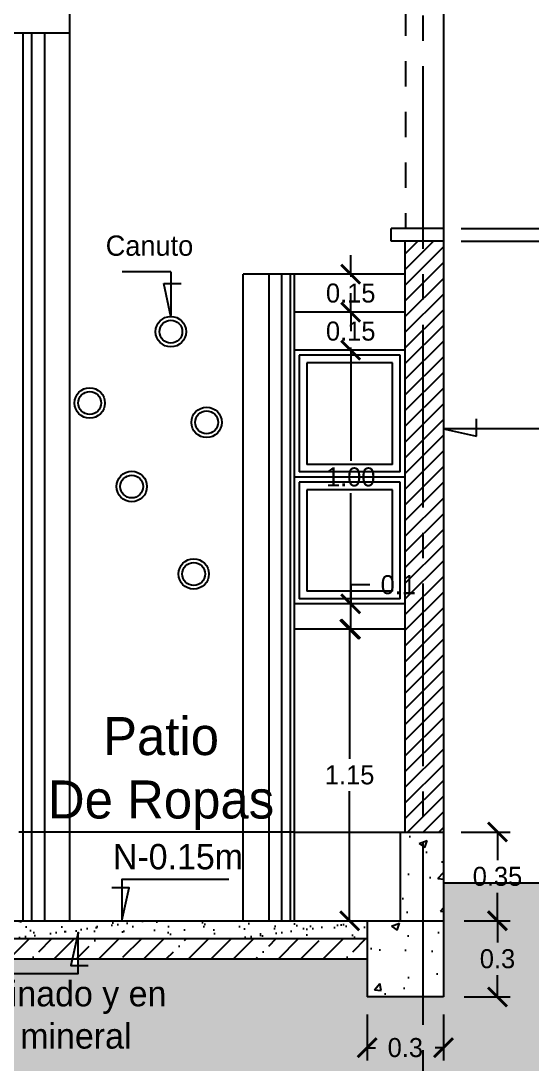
# Model space of a CAD drawing. Extents: x 132.5 to 215, y 54.5 to 129.7.
# Drawn here: x 207.049 to 209.064, y 109.598 to 113.712 of the extents above; entities that cross this region are included whole.
import ezdxf

# ---------------------------------------------------------------- set-up
doc = ezdxf.new("R2010")
doc.units = 0
doc.header["$LTSCALE"] = 0.06
doc.header["$MEASUREMENT"] = 0
doc.header["$PDMODE"] = 34
doc.header["$PDSIZE"] = -5
doc.linetypes.add('ACAD_ISO02W100', pattern=[15, 12, -3])
doc.linetypes.add('ACAD_ISO04W100', pattern=[30.5, 24, -3, 0.5, -3])
doc.layers.get('0').update_dxf_attribs({"linetype": 'CONTINUOUS'})
doc.layers.get('DEFPOINTS').update_dxf_attribs({"linetype": 'CONTINUOUS'})
for name, color, linetype in [('COTAS', 7, 'CONTINUOUS'), ('EJES', 1, 'ACAD_ISO04W100'), ('L005', 46, 'CONTINUOUS'), ('L01', 21, 'CONTINUOUS'), ('L02', 2, 'CONTINUOUS'), ('L03', 6, 'CONTINUOUS'), ('L05', 3, 'CONTINUOUS'), ('L07', 20, 'CONTINUOUS'), ('PROY', 9, 'ACAD_ISO02W100')]:
    doc.layers.add(name, color=color, linetype=linetype)
doc.styles.add('STYLE3', font='stylu.ttf')
doc.dimstyles.new('ISO-25', dxfattribs={"dimtxt": 0.075, "dimasz": 0.075, "dimexe": 0.05, "dimexo": 0.07, "dimgap": 0.025, "dimtad": 0, "dimtih": 1, "dimtoh": 1, "dimdsep": 46, "dimtxsty": 'STYLE3', "dimblk1": 'ARCHTICK', "dimblk2": 'ARCHTICK', "dimsah": 1, "dimcen": 1, "dimadec": 0, "dimazin": 0, "dimtfac": 1, "dimtmove": 1, "dimatfit": 3, "dimldrblk": 'ARCHTICK', "dimfxl": 1, "dimtolj": 1, "dimtzin": 0, "dimarcsym": 0})

# ---------------------------------------------------------------- blocks, each defined once
blk = doc.blocks.new('_ARCHTICK')
at = {"color": 0, "linetype": 'ByBlock', "const_width": 0.15}
blk.add_lwpolyline([(-0.5, -0.5), (0.5, 0.5)], dxfattribs=at)
blk = doc.blocks.new('*D146')
at = {"color": 0, "linetype": 'ByBlock'}
for p, q in [((160.6038, 120.2696), (162.192, 120.2696)), ((162.142, 120.2696), (162.142, 117.789)), ((162.142, 115.1796), (162.142, 117.6602)), ((160.6038, 115.1796), (162.192, 115.1796))]:
    blk.add_line(p, q, dxfattribs=at)
at = {"layer": 'DEFPOINTS', "color": 0, "linetype": 'ByBlock'}
for p in [(160.5338, 120.2696), (162.142, 120.2696), (160.5338, 115.1796)]:
    blk.add_point(p, dxfattribs=at)
at = {"color": 0, "linetype": 'ByBlock', "xscale": 0.075, "yscale": 0.075, "zscale": 0.075}
for p, rotation in [((162.142, 120.2696), 90), ((162.142, 115.1796), 270)]:
    blk.add_blockref('_ARCHTICK', p, dxfattribs=dict(at, rotation=rotation))
at = {"color": 0, "linetype": 'ByBlock', "insert": (162.142, 117.7246), "char_height": 0.075, "attachment_point": 5, "style": 'STYLE3'}
blk.add_mtext('\\A1;5.09', dxfattribs=at)
blk = doc.blocks.new('*D144')
at = {"color": 0, "linetype": 'ByBlock'}
for p, q in [((160.6038, 117.7096), (161.3332, 117.7096)), ((161.2832, 117.7096), (161.2832, 116.5087)), ((161.2832, 115.1796), (161.2832, 116.3805))]:
    blk.add_line(p, q, dxfattribs=at)
at = {"layer": 'DEFPOINTS', "color": 0, "linetype": 'ByBlock'}
for p in [(160.5338, 117.7096), (161.2832, 117.7096), (160.5338, 115.1796)]:
    blk.add_point(p, dxfattribs=at)
at = {"color": 0, "linetype": 'ByBlock', "xscale": 0.075, "yscale": 0.075, "zscale": 0.075}
for p, rotation in [((161.2832, 117.7096), 90), ((161.2832, 115.1796), 270)]:
    blk.add_blockref('_ARCHTICK', p, dxfattribs=dict(at, rotation=rotation))
at = {"color": 0, "linetype": 'ByBlock', "insert": (161.2832, 116.4446), "char_height": 0.075, "attachment_point": 5, "style": 'STYLE3'}
blk.add_mtext('\\A1;2.53', dxfattribs=at)
blk = doc.blocks.new('*D130')
at = {"color": 0, "linetype": 'ByBlock'}
for p, q in [((160.1642, 116.1796), (160.1642, 115.6687)), ((160.2342, 116.1796), (160.2142, 116.1796)), ((160.1642, 115.0296), (160.1642, 115.5405)), ((160.0942, 115.0296), (160.1142, 115.0296))]:
    blk.add_line(p, q, dxfattribs=at)
at = {"layer": 'DEFPOINTS', "color": 0, "linetype": 'ByBlock'}
for p in [(160.1642, 116.1796), (160.1642, 115.0296), (160.1642, 115.0296)]:
    blk.add_point(p, dxfattribs=at)
at = {"color": 0, "linetype": 'ByBlock', "xscale": 0.075, "yscale": 0.075, "zscale": 0.075}
for p, rotation in [((160.1642, 116.1796), 90), ((160.1642, 115.0296), 270)]:
    blk.add_blockref('_ARCHTICK', p, dxfattribs=dict(at, rotation=rotation))
at = {"color": 0, "linetype": 'ByBlock', "insert": (160.1642, 115.6046), "char_height": 0.075, "attachment_point": 5, "style": 'STYLE3'}
blk.add_mtext('\\A1;1.15', dxfattribs=at)
blk = doc.blocks.new('*D131')
at = {"color": 0, "linetype": 'ByBlock'}
for p, q in [((160.2338, 114.6596), (160.2338, 114.4793)), ((160.5338, 114.6596), (160.5338, 114.4793)), ((160.2338, 114.5293), (160.2659, 114.5293)), ((160.5338, 114.5293), (160.5017, 114.5293))]:
    blk.add_line(p, q, dxfattribs=at)
at = {"layer": 'DEFPOINTS', "color": 0, "linetype": 'ByBlock'}
for p in [(160.2338, 114.7296), (160.5338, 114.7296), (160.2338, 114.5293)]:
    blk.add_point(p, dxfattribs=at)
at = {"color": 0, "linetype": 'ByBlock', "xscale": 0.075, "yscale": 0.075, "zscale": 0.075, "rotation": 180}
blk.add_blockref('_ARCHTICK', (160.2338, 114.5293), dxfattribs=at)
at = {"color": 0, "linetype": 'ByBlock', "xscale": 0.075, "yscale": 0.075, "zscale": 0.075}
blk.add_blockref('_ARCHTICK', (160.5338, 114.5293), dxfattribs=at)
at = {"color": 0, "linetype": 'ByBlock', "insert": (160.3838, 114.5293), "char_height": 0.075, "attachment_point": 5, "style": 'STYLE3'}
blk.add_mtext('\\A1;0.3', dxfattribs=at)
blk = doc.blocks.new('*D129')
at = {"color": 0, "linetype": 'ByBlock'}
for p, q in [((160.6038, 115.3796), (160.797, 115.3796)), ((160.747, 115.3796), (160.747, 115.269)), ((160.747, 115.0296), (160.747, 115.1402))]:
    blk.add_line(p, q, dxfattribs=at)
at = {"layer": 'DEFPOINTS', "color": 0, "linetype": 'ByBlock'}
for p in [(160.5338, 115.3796), (160.747, 115.3796), (160.5454, 115.0296)]:
    blk.add_point(p, dxfattribs=at)
at = {"color": 0, "linetype": 'ByBlock', "xscale": 0.075, "yscale": 0.075, "zscale": 0.075}
for p, rotation in [((160.747, 115.3796), 90), ((160.747, 115.0296), 270)]:
    blk.add_blockref('_ARCHTICK', p, dxfattribs=dict(at, rotation=rotation))
at = {"color": 0, "linetype": 'ByBlock', "insert": (160.747, 115.2046), "char_height": 0.075, "attachment_point": 5, "style": 'STYLE3'}
blk.add_mtext('\\A1;0.35', dxfattribs=at)
blk = doc.blocks.new('*D128')
at = {"color": 0, "linetype": 'ByBlock'}
for p, q in [((160.6154, 115.0296), (160.797, 115.0296)), ((160.747, 115.0296), (160.747, 114.9437)), ((160.747, 114.7296), (160.747, 114.8155)), ((160.6154, 114.7296), (160.797, 114.7296))]:
    blk.add_line(p, q, dxfattribs=at)
at = {"layer": 'DEFPOINTS', "color": 0, "linetype": 'ByBlock'}
for p in [(160.5454, 115.0296), (160.747, 115.0296), (160.5454, 114.7296)]:
    blk.add_point(p, dxfattribs=at)
at = {"color": 0, "linetype": 'ByBlock', "xscale": 0.075, "yscale": 0.075, "zscale": 0.075}
for p, rotation in [((160.747, 115.0296), 90), ((160.747, 114.7296), 270)]:
    blk.add_blockref('_ARCHTICK', p, dxfattribs=dict(at, rotation=rotation))
at = {"color": 0, "linetype": 'ByBlock', "insert": (160.747, 114.8796), "char_height": 0.075, "attachment_point": 5, "style": 'STYLE3'}
blk.add_mtext('\\A1;0.3', dxfattribs=at)
blk = doc.blocks.new('*D145')
at = {"color": 0, "linetype": 'ByBlock'}
for p, q in [((161.2832, 117.7596), (161.2832, 117.8346)), ((161.2832, 117.7346), (161.4977, 117.7989)), ((161.4977, 117.7989), (161.5477, 117.7989)), ((160.6038, 117.7596), (161.3332, 117.7596)), ((161.2832, 117.7096), (161.2832, 117.7596)), ((161.2832, 117.7096), (161.2832, 117.7596)), ((161.2832, 117.7096), (161.2832, 117.6346))]:
    blk.add_line(p, q, dxfattribs=at)
at = {"layer": 'DEFPOINTS', "color": 0, "linetype": 'ByBlock'}
for p in [(160.5338, 117.7596), (161.2832, 117.7596), (160.5338, 117.7096)]:
    blk.add_point(p, dxfattribs=at)
at = {"color": 0, "linetype": 'ByBlock', "xscale": 0.075, "yscale": 0.075, "zscale": 0.075}
for p, rotation in [((161.2832, 117.7596), 270), ((161.2832, 117.7096), 90)]:
    blk.add_blockref('_ARCHTICK', p, dxfattribs=dict(at, rotation=rotation))
at = {"color": 0, "linetype": 'ByBlock', "insert": (161.5727, 117.7989), "char_height": 0.075, "attachment_point": 4, "style": 'STYLE3'}
blk.add_mtext('\\A1;0.05', dxfattribs=at)
blk = doc.blocks.new('*D117')
at = {"color": 0, "linetype": 'ByBlock'}
for p, q in [((160.1685, 117.2796), (160.1685, 116.8434)), ((160.2342, 117.2796), (160.2185, 117.2796)), ((160.1685, 116.2796), (160.1685, 116.7157))]:
    blk.add_line(p, q, dxfattribs=at)
at = {"layer": 'DEFPOINTS', "color": 0, "linetype": 'ByBlock'}
for p in [(160.1642, 117.2796), (160.1685, 117.2796), (160.1642, 116.2796)]:
    blk.add_point(p, dxfattribs=at)
at = {"color": 0, "linetype": 'ByBlock', "xscale": 0.075, "yscale": 0.075, "zscale": 0.075}
for p, rotation in [((160.1685, 117.2796), 90), ((160.1685, 116.2796), 270)]:
    blk.add_blockref('_ARCHTICK', p, dxfattribs=dict(at, rotation=rotation))
at = {"color": 0, "linetype": 'ByBlock', "insert": (160.1685, 116.7796), "char_height": 0.075, "attachment_point": 5, "style": 'STYLE3'}
blk.add_mtext('\\A1;1.00', dxfattribs=at)
blk = doc.blocks.new('*D119')
at = {"color": 0, "linetype": 'ByBlock'}
for p, q in [((160.1685, 117.5796), (160.1685, 117.6546)), ((160.1685, 117.5796), (160.1685, 117.569)), ((160.2342, 117.5796), (160.2185, 117.5796)), ((160.1685, 117.4296), (160.1685, 117.4402)), ((160.1685, 117.4296), (160.1685, 117.3546))]:
    blk.add_line(p, q, dxfattribs=at)
at = {"layer": 'DEFPOINTS', "color": 0, "linetype": 'ByBlock'}
for p in [(160.1642, 117.5796), (160.1685, 117.5796), (160.1642, 117.4296)]:
    blk.add_point(p, dxfattribs=at)
at = {"color": 0, "linetype": 'ByBlock', "xscale": 0.075, "yscale": 0.075, "zscale": 0.075}
for p, rotation in [((160.1685, 117.5796), 270), ((160.1685, 117.4296), 90)]:
    blk.add_blockref('_ARCHTICK', p, dxfattribs=dict(at, rotation=rotation))
at = {"color": 0, "linetype": 'ByBlock', "insert": (160.1685, 117.5046), "char_height": 0.075, "attachment_point": 5, "style": 'STYLE3'}
blk.add_mtext('\\A1;0.15', dxfattribs=at)
blk = doc.blocks.new('*D118')
at = {"color": 0, "linetype": 'ByBlock'}
for p, q in [((160.1685, 117.4296), (160.1685, 117.5046)), ((160.1685, 117.4296), (160.1685, 117.419)), ((160.2342, 117.4296), (160.2185, 117.4296)), ((160.1685, 117.2796), (160.1685, 117.2902)), ((160.1685, 117.2796), (160.1685, 117.2046))]:
    blk.add_line(p, q, dxfattribs=at)
at = {"layer": 'DEFPOINTS', "color": 0, "linetype": 'ByBlock'}
for p in [(160.1642, 117.4296), (160.1685, 117.4296), (160.1642, 117.2796)]:
    blk.add_point(p, dxfattribs=at)
at = {"color": 0, "linetype": 'ByBlock', "xscale": 0.075, "yscale": 0.075, "zscale": 0.075}
for p, rotation in [((160.1685, 117.4296), 270), ((160.1685, 117.2796), 90)]:
    blk.add_blockref('_ARCHTICK', p, dxfattribs=dict(at, rotation=rotation))
at = {"color": 0, "linetype": 'ByBlock', "insert": (160.1685, 117.3546), "char_height": 0.075, "attachment_point": 5, "style": 'STYLE3'}
blk.add_mtext('\\A1;0.15', dxfattribs=at)
blk = doc.blocks.new('*D116')
at = {"color": 0, "linetype": 'ByBlock'}
for p, q in [((160.2435, 116.3546), (160.1685, 116.3546)), ((160.1685, 116.3546), (160.1685, 116.2796)), ((160.1685, 116.1796), (160.1685, 116.2796)), ((160.2342, 116.2796), (160.2185, 116.2796))]:
    blk.add_line(p, q, dxfattribs=at)
at = {"layer": 'DEFPOINTS', "color": 0, "linetype": 'ByBlock'}
for p in [(160.1642, 116.2796), (160.1685, 116.2796), (160.1685, 116.1796)]:
    blk.add_point(p, dxfattribs=at)
at = {"color": 0, "linetype": 'ByBlock', "xscale": 0.075, "yscale": 0.075, "zscale": 0.075}
for p, rotation in [((160.1685, 116.2796), 90), ((160.1685, 116.1796), 270)]:
    blk.add_blockref('_ARCHTICK', p, dxfattribs=dict(at, rotation=rotation))
at = {"color": 0, "linetype": 'ByBlock', "insert": (160.3561, 116.3546), "char_height": 0.075, "attachment_point": 5, "style": 'STYLE3'}
blk.add_mtext('\\A1;0.1', dxfattribs=at)

msp = doc.modelspace()

# ---------------------------------------------------------------- hatches: boundary and pattern name
at = {"layer": 'L005'}
h = msp.add_hatch(dxfattribs=at)
h.set_pattern_fill('ANSI31,_O', color=256, scale=0.35)
h.set_pattern_definition([(45, (-69.09401, 49.58394), (-0.030935922, 0.030935922), [])])
h.paths.add_polyline_path([(208.5638, 110.5133), (208.7142, 110.5133), (208.7142, 112.8433), (208.5638, 112.8433)])
at = {"layer": 'L01'}
h = msp.add_hatch(dxfattribs=at)
h.set_pattern_fill('EARTH,_O', color=256, scale=0.78, angle=45)
h.set_pattern_definition([(45, (0, 0.15), (3e-17, 0.27577164), [0.195, -0.195]), (45, (-0.0517, 0.2017), (3e-17, 0.27577164), [0.195, -0.195]), (45, (-0.10341, 0.25341), (3e-17, 0.27577164), [0.195, -0.195]), (135, (-0.10341, 0.28789), (-0.27577164, 3e-17), [0.195, -0.195]), (135, (-0.0517, 0.3396), (-0.27577164, 3e-17), [0.195, -0.195]), (135, (1e-17, 0.3913), (-0.27577164, 3e-17), [0.195, -0.195])])
edge = h.paths.add_edge_path()
edge.add_line((205.9662, 109.8633), (205.9662, 110.1633))
edge.add_line((205.9662, 110.1633), (205.3081, 110.1633))
edge.add_line((205.3081, 110.1633), (205.3081, 110.0808))
edge.add_line((205.3081, 110.0808), (205.28, 110.0808))
edge.add_line((205.28, 110.0808), (205.2978, 110.1633))
edge.add_line((205.2978, 110.1633), (203.8193, 110.1633))
edge.add_line((203.8193, 110.1633), (203.8193, 110.1481))
edge.add_line((203.8193, 110.1481), (203.7911, 110.1481))
edge.add_line((203.7911, 110.1481), (203.7944, 110.1633))
edge.add_line((203.7944, 110.1633), (202.8905, 110.1633))
edge.add_line((202.8905, 110.1633), (202.8905, 110.0133))
edge.add_line((202.8905, 110.0133), (202.5905, 110.0133))
edge.add_line((202.5905, 110.0133), (202.5905, 110.3133))
edge.add_line((202.5905, 110.3133), (199.9596, 110.3133))
edge.add_spline(control_points=[(199.9596, 110.3133), (200.0499, 110.2287), (200.1687, 110.1172), (200.3525, 110.0327), (200.4455, 109.9698), (200.5334, 109.9178), (200.6102, 109.9605), (200.646, 109.8806), (200.719, 109.8773), (200.7847, 109.8492), (200.8482, 109.8524), (200.9132, 109.8439), (200.9721, 109.8482), (201.0985, 109.8409), (201.2522, 109.8338), (201.4894, 109.8415), (201.6968, 109.7419), (201.8822, 109.5944), (202.0974, 109.5799), (202.3348, 109.588), (202.5675, 109.5735), (202.8378, 109.5885), (202.988, 109.4276), (203.2125, 109.4042), (203.4172, 109.3804), (203.6255, 109.3646), (203.8463, 109.3456), (204.0738, 109.372), (204.3844, 109.3682), (204.653, 109.4536), (204.8524, 109.3958), (205.2107, 109.3016), (205.7425, 109.4134), (206.3183, 109.3365), (206.7139, 109.4215), (206.9821, 109.4208), (207.446, 109.3274), (208.0576, 109.3299), (208.7343, 109.3058), (209.1404, 109.5134), (209.4387, 109.6657), (209.7482, 109.7978), (210.0648, 109.8392), (210.3055, 109.9093), (210.4853, 109.9345), (210.6574, 109.9394), (210.8242, 110.0474), (211.052, 110.0616), (211.1508, 110.2273), (211.2081, 110.2924), (211.2266, 110.3133)], knot_values=[0, 0, 0, 0, 0.368215, 0.484904, 0.597427, 0.720905, 0.742975, 0.839057, 0.889808, 0.95687, 1.05019, 1.076151, 1.153649, 1.226027, 1.456067, 1.616313, 1.931084, 2.12008, 2.312683, 2.555052, 2.837874, 3.017136, 3.339686, 3.415587, 3.688337, 3.960538, 4.041534, 4.352738, 4.642867, 4.974212, 5.164107, 5.253216, 6.08571, 6.730526, 6.976572, 7.292897, 7.526917, 8.392096, 9.136729, 9.496165, 9.740977, 10.145372, 10.495243, 10.693946, 10.895255, 11.041998, 11.197756, 11.48097, 11.658303, 11.742566, 11.742566, 11.742566, 11.742566], degree=3, periodic=0)
edge.add_line((211.2266, 110.3133), (208.7142, 110.3133))
edge.add_line((208.7142, 110.3133), (208.7142, 110.1633))
edge.add_line((208.7142, 110.1633), (208.7142, 109.8633))
edge.add_line((208.7142, 109.8633), (208.4142, 109.8633))
edge.add_line((208.4142, 109.8633), (208.4142, 110.0133))
edge.add_line((208.4142, 110.0133), (207.2742, 110.0133))
edge.add_line((207.2742, 110.0133), (207.2742, 109.9873))
edge.add_line((207.2742, 109.9873), (207.2461, 109.9873))
edge.add_line((207.2461, 109.9873), (207.2517, 110.0133))
edge.add_line((207.2517, 110.0133), (206.2662, 110.0133))
edge.add_line((206.2662, 110.0133), (206.2662, 109.8633))
edge.add_line((206.2662, 109.8633), (205.9662, 109.8633))
h.paths.add_polyline_path([(209.1011, 110.0205), (209.2315, 110.0486), (209.2315, 110.0205)], flags=16)
h.paths.add_polyline_path([(202.2655, 110.2212), (202.4888, 110.2212), (202.4888, 110.1055), (202.2655, 110.1055)], flags=24)
h.paths.add_polyline_path([(202.6288, 109.909), (202.8521, 109.909), (202.8521, 109.7932), (202.6288, 109.7932)], flags=24)
h.paths.add_polyline_path([(206.0045, 109.721), (206.2278, 109.721), (206.2278, 109.6052), (206.0045, 109.6052)], flags=24)
h.paths.add_polyline_path([(208.4525, 109.721), (208.6758, 109.721), (208.6758, 109.6052), (208.4525, 109.6052)], flags=24)
h.paths.add_polyline_path([(208.7817, 110.3965), (209.0731, 110.3965), (209.0731, 110.2802), (208.7817, 110.2802)], flags=9)
h.paths.add_polyline_path([(208.8158, 110.0712), (209.0391, 110.0712), (209.0391, 109.9555), (208.8158, 109.9555)], flags=24)
h.paths.add_polyline_path([(205.695, 110.0712), (205.9183, 110.0712), (205.9183, 109.9555), (205.695, 109.9555)], flags=24)
h.paths.add_polyline_path([(209.1414, 110.089), (210.8337, 110.089), (210.8337, 109.7382), (209.1414, 109.7382)], flags=24)
h.paths.add_polyline_path([(206.502, 109.9511), (207.7017, 109.9511), (207.7017, 109.6331), (206.502, 109.6331)], flags=24)
h.paths.add_polyline_path([(204.6336, 109.8867), (205.6995, 109.8867), (205.6995, 109.5355), (204.6336, 109.5355)], flags=24)
h.paths.add_polyline_path([(203.0471, 110.1119), (204.2467, 110.1119), (204.2467, 109.7939), (203.0471, 109.7939)], flags=24)
h.paths.add_polyline_path([(204.2843, 109.6324), (208.076, 109.6324), (208.076, 108.8373), (204.2843, 108.8373)], flags=9)
at = {"layer": 'L02'}
h = msp.add_hatch(dxfattribs=at)
h.set_pattern_fill('AR-CONC', color=256, scale=0.045, style=0)
h.set_pattern_definition([(50, (-69.094, 49.58394), (0.32276708, -0.02823846), [0.03375, -0.37125]), (355, (-69.094, 49.58394), (-0.0624381, 0.33848646), [0.027, -0.297]), (100.4514, (-69.0671, 49.5816), (0.26032922, 0.3102478), [0.0286831, -0.31551395]), (46.1842, (-69.094, 49.67394), (0.48025847, -0.07448356), [0.050625, -0.556875]), (96.6356, (-69.054, 49.66774), (0.4205982, 0.43835304), [0.0430246, -0.47327085]), (351.1842, (-69.094, 49.67394), (0.4205979, 0.4383534), [0.0405, -0.4455]), (21, (-69.049, 49.65144), (0.26860817, -0.1811785), [0.03375, -0.37125]), (326, (-69.049, 49.65144), (0.1094919, 0.32631752), [0.027, -0.297]), (71.4514, (-69.02663, 49.63634), (0.3781002, 0.14513872), [0.0286831, -0.31551395]), (37.5, (-69.09401, 49.58394), (0.005471935, 0.149802234), [0, -0.2934, 0, -0.3015, 0, -0.298125]), (7.5, (-69.09401, 49.58394), (0.11838129, 0.17748527), [0, -0.1719, 0, -0.28665, 0, -0.113625]), (327.5, (-69.19436, 49.58394), (0.240220096, -0.01014969), [0, -0.1125, 0, -0.351, 0, -0.46575]), (317.5, (-69.23936, 49.58394), (0.26243378, 0.04504724), [0, -0.14625, 0, -0.2331, 0, -0.33075])])
h.paths.add_polyline_path([(208.5442, 110.1633), (208.7142, 110.1633), (208.7142, 110.5133), (208.5442, 110.5133)])
h.paths.add_polyline_path([(208.7142, 109.8633), (208.7142, 110.1633), (208.4142, 110.1633), (208.4142, 109.8633)])
h = msp.add_hatch(dxfattribs=at)
h.set_pattern_fill('AR-SAND', color=256, scale=0.045, style=0)
h.set_pattern_definition([(37.5, (0, 0), (-0.002834701, 0.08670707), [0, -0.0684, 0, -0.0765, 0, -0.073125]), (7.5, (0, 0), (0.07963995, 0.126996573), [0, -0.0369, 0, -0.06165, 0, -0.023625]), (327.5, (-0.05535, 0), (0.140136384, 0.000254657), [0, -0.0225, 0, -0.081, 0, -0.10575]), (317.5, (-0.05535, 0), (0.1352757, 0.0394954), [0, -0.01125, 0, -0.0531, 0, -0.06075])])
h.paths.add_polyline_path([(206.2662, 110.1633), (206.2662, 110.0933), (208.4142, 110.0933), (208.4142, 110.1633)])
h = msp.add_hatch(dxfattribs=at)
h.set_pattern_fill('ANSI35', color=256, scale=0.5, style=0)
h.set_pattern_definition([(45, (-69.09401, 49.58394), (-0.08838835, 0.08838835), []), (45, (-69.00562, 49.58394), (-0.08838835, 0.08838835), [0.15625, -0.03125, 0, -0.03125])])
h.paths.add_polyline_path([(206.2662, 110.0933), (206.2662, 110.0133), (208.4142, 110.0133), (208.4142, 110.0933)])

# ---------------------------------------------------------------- linework, layer by layer
at = {"layer": 'COTAS'}
for p, q in [((207.64, 112.723), (207.448, 112.723)), ((207.64, 112.723), (207.64, 112.5508)), ((207.64, 112.5466), (207.6119, 112.677)), ((207.6119, 112.677), (207.6802, 112.677)), ((208.8445, 112.0751), (208.8445, 112.1434)), ((209.4887, 112.1032), (208.7142, 112.1032)), ((208.7142, 112.1032), (208.8445, 112.0751))]:
    msp.add_line(p, q, dxfattribs=at)
for points in [[(207.8688, 110.3258), (207.4468, 110.3258), (207.4468, 110.1633), (207.475, 110.2937), (207.4067, 110.2937)], [(206.8522, 109.9552), (207.2742, 109.9552), (207.2742, 110.1177), (207.2461, 109.9873), (207.3144, 109.9873)]]:
    msp.add_lwpolyline(points, dxfattribs=at)
at = {"layer": 'EJES', "ltscale": 0.5}
msp.add_line((208.6334, 117.6134), (208.6334, 108.7134), dxfattribs=at)
at = {"layer": 'L005'}
for p, q in [((208.1255, 112.7133), (208.1255, 110.1633)), ((208.5638, 112.5633), (208.1255, 112.5633)), ((208.5638, 112.4133), (208.1255, 112.4133)), ((208.5438, 112.3933), (208.1455, 112.3933)), ((208.1455, 112.3933), (208.1455, 111.9333)), ((208.5138, 112.3633), (208.1755, 112.3633)), ((208.1755, 112.3633), (208.1755, 111.9633)), ((208.5138, 111.9633), (208.5138, 112.3633)), ((208.5438, 111.9333), (208.5438, 112.3933)), ((208.5138, 111.9633), (208.1755, 111.9633)), ((208.5638, 111.9133), (208.1255, 111.9133)), ((208.5438, 111.9333), (208.1455, 111.9333)), ((208.5438, 111.8933), (208.1455, 111.8933)), ((208.1455, 111.8933), (208.1455, 111.4333)), ((208.5138, 111.8633), (208.1755, 111.8633)), ((208.1755, 111.8633), (208.1755, 111.4633)), ((208.5138, 111.4633), (208.5138, 111.8633)), ((208.5438, 111.4333), (208.5438, 111.8933)), ((208.5138, 111.4633), (208.1755, 111.4633)), ((208.5638, 111.4133), (208.1255, 111.4133)), ((208.5438, 111.4333), (208.1455, 111.4333)), ((208.5638, 111.3133), (208.1255, 111.3133)), ((208.1255, 110.5133), (208.5442, 110.5133))]:
    msp.add_line(p, q, dxfattribs=at)
for centre in [(207.64, 112.4866), (207.3201, 112.2053), (207.7808, 112.129), (207.4857, 111.8759), (207.73, 111.5311)]:
    msp.add_circle(centre, 0.045, dxfattribs=at)
at = {"layer": 'L01'}
for p, q in [((207.2412, 110.1633), (207.2412, 115.3533)), ((208.7142, 115.3533), (208.7142, 112.8933)), ((207.2412, 113.6633), (206.2412, 113.6633)), ((207.0562, 113.6633), (207.0562, 110.1633)), ((207.0912, 113.6633), (207.0912, 110.1633)), ((207.1412, 113.6633), (207.1412, 110.1633)), ((207.9255, 110.1633), (207.9255, 112.7133)), ((208.5638, 112.7133), (207.9255, 112.7133)), ((208.0255, 112.7133), (208.0255, 110.1633)), ((208.0755, 112.7133), (208.0755, 110.1633)), ((208.1105, 112.7133), (208.1105, 110.1633)), ((208.1255, 110.5133), (207.0412, 110.5133))]:
    msp.add_line(p, q, dxfattribs=at)
for centre in [(207.64, 112.4866), (207.3201, 112.2053), (207.7808, 112.129), (207.4857, 111.8759), (207.73, 111.5311)]:
    msp.add_circle(centre, 0.06, dxfattribs=at)
at = {"layer": 'L03'}
for p, q in [((208.508, 112.8433), (208.508, 112.8933)), ((208.7142, 112.8933), (208.508, 112.8933)), ((208.7142, 112.8933), (208.7142, 112.8433)), ((208.7142, 112.8433), (208.508, 112.8433))]:
    msp.add_line(p, q, dxfattribs=at)
at = {"layer": 'L05'}
for p, q in [((208.5638, 110.5133), (208.5638, 112.8433)), ((208.7142, 112.8433), (208.7142, 110.5133))]:
    msp.add_line(p, q, dxfattribs=at)
at = {"layer": 'L07'}
for p, q in [((208.5442, 110.5133), (208.7142, 110.5133)), ((208.5442, 110.5133), (208.5442, 110.1633)), ((208.7142, 110.5133), (208.7142, 110.1633)), ((208.7142, 110.3133), (211.2266, 110.3133)), ((206.0107, 110.1633), (208.6275, 110.1633)), ((208.4142, 110.1633), (208.4142, 109.8633)), ((208.4142, 110.1633), (208.7142, 110.1633)), ((208.7142, 110.1633), (208.7142, 109.8633)), ((206.2662, 110.0933), (208.4142, 110.0933)), ((206.2662, 110.0133), (208.4142, 110.0133)), ((208.7142, 109.8633), (208.4142, 109.8633))]:
    msp.add_line(p, q, dxfattribs=at)
at = {"layer": 'PROY', "ltscale": 0.075}
msp.add_line((208.5642, 115.3533), (208.5642, 112.8933), dxfattribs=at)

# ---------------------------------------------------------------- texts
at = {"layer": 'COTAS', "insert": (207.5556, 112.8659), "char_height": 0.08, "attachment_point": 2, "style": 'STYLE3'}
msp.add_mtext('Canuto', dxfattribs=at)
at = {"layer": 'L02', "attachment_point": 2, "style": 'STYLE3'}
for s, insert, char_height in [('Patio\\PDe Ropas', (207.6012, 110.9669), 0.15), ('N-0.15m', (207.6679, 110.4663), 0.1), ('Piso Afinado y en\\Pcolor mineral', (207.1019, 109.9261), 0.1)]:
    msp.add_mtext(s, dxfattribs=dict(at, insert=insert, char_height=char_height))

# ---------------------------------------------------------------- dimensions: what is measured, and where the dimension line sits
at = {"layer": 'COTAS'}
for base, p1, p2, picture, middle in [((210.3224, 115.4033), (208.7142, 110.3133), (208.7142, 115.4033), '*D146', (210.3224, 112.8583)), ((208.3446, 110.1633), (208.3446, 111.3133), (208.3446, 110.1633), '*D130', (208.3446, 110.7383)), ((208.9274, 110.1633), (208.7258, 109.8633), (208.7258, 110.1633), '*D128', (208.9274, 110.0133))]:
    dim = msp.add_linear_dim(base=base, p1=p1, p2=p2, angle=90, dimstyle='ISO-25', dxfattribs=at)
    dim.commit()
    dim.dimension.update_dxf_attribs({"geometry": picture, "text_midpoint": middle, "insert": (48.1804, -4.8662)})
for base, p1, p2, picture, middle in [((209.4636, 112.8933), (208.7142, 112.8433), (208.7142, 112.8933), '*D145', (209.7531, 112.9327)), ((209.4636, 112.8433), (208.7142, 110.3133), (208.7142, 112.8433), '*D144', (209.4636, 111.5783)), ((208.3488, 112.7133), (208.3446, 112.5633), (208.3446, 112.7133), '*D119', (208.3488, 112.6383)), ((208.3488, 112.5633), (208.3446, 112.4133), (208.3446, 112.5633), '*D118', (208.3488, 112.4883)), ((208.3488, 111.4133), (208.3488, 111.3133), (208.3446, 111.4133), '*D116', (208.5365, 111.4883)), ((208.9274, 110.5133), (208.7258, 110.1633), (208.7142, 110.5133), '*D129', (208.9274, 110.3383))]:
    dim = msp.add_linear_dim(base=base, p1=p1, p2=p2, angle=90, dimstyle='ISO-25', override={"dimse1": 1}, dxfattribs=at)
    dim.commit()
    dim.dimension.update_dxf_attribs({"geometry": picture, "text_midpoint": middle, "insert": (48.1804, -4.8662)})
dim = msp.add_linear_dim(base=(208.3488, 112.4133), p1=(208.3446, 111.4133), p2=(208.3446, 112.4133), angle=90, text='1.00', dimstyle='ISO-25', override={"dimse1": 1}, dxfattribs=at)
dim.commit()
dim.dimension.update_dxf_attribs({"geometry": '*D117', "text_midpoint": (208.3488, 111.9133), "insert": (48.1804, -4.8662)})
dim = msp.add_linear_dim(base=(208.4142, 109.6631), p1=(208.7142, 109.8633), p2=(208.4142, 109.8633), dimstyle='ISO-25', dxfattribs=at)
dim.commit()
dim.dimension.update_dxf_attribs({"geometry": '*D131', "text_midpoint": (208.5642, 109.6631), "insert": (48.1804, -4.8662)})

doc.saveas('drawing.dxf')
